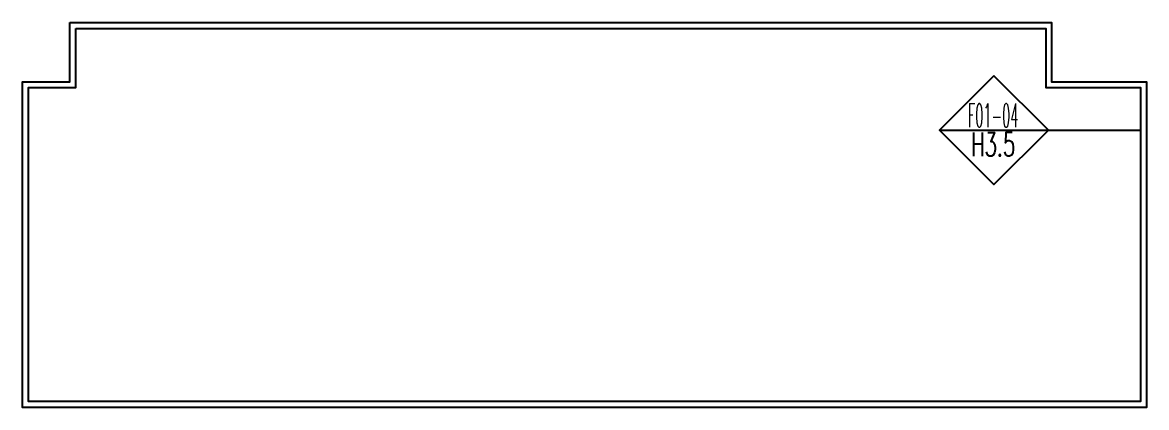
# Model space of a CAD drawing. Header units: millimetres. Extents: x 200 to 469217, y 140 to 158400.
# Drawn here: x 245175 to 254650, y 3850 to 7100 of the extents above; entities that cross this region are included whole.
import ezdxf
from ezdxf.enums import TextEntityAlignment as Align

# ---------------------------------------------------------------- set-up
doc = ezdxf.new("R2010")
doc.units = ezdxf.units.MM
doc.layers.add('0-A-标注', color=53, linetype='Continuous')
doc.layers.add('K-PART-WALL-50mm-非抗', color=130, linetype='Continuous')
doc.styles.add('Romans', font='romans.shx', dxfattribs={"width": 0.8, "bigfont": 'gbhzfs.shx'})

# ---------------------------------------------------------------- blocks, each defined once
blk = doc.blocks.new('2AHC-3.1')
for points in [[(0, 458.2), (-458.2, 0), (0, -458.2), (458.2, 0), (0, 458.2)], [(-458.2, 0), (458.2, 0)], [(458.2, 0), (1235.7, 0)]]:
    blk.add_lwpolyline(points)
at = {"ltscale": 0.7, "style": 'Romans', "width": 0.6}
for tag, p in [('2AHC', (-6.8, 123.2)), ('H3.1', (-6.8, -121.1))]:
    blk.add_attdef(tag, text='', height=200, dxfattribs=at).set_placement(p, align=Align.MIDDLE)

msp = doc.modelspace()

# ---------------------------------------------------------------- linework, layer by layer
at = {"layer": 'K-PART-WALL-50mm-非抗'}
for points in [[(245575, 7100), (253850, 7100), (253850, 6600), (254650, 6600), (254650, 3850), (245175, 3850), (245175, 6600), (245575, 6600)], [(245625, 7050), (253800, 7050), (253800, 6550), (254600, 6550), (254600, 3900), (245225, 3900), (245225, 6550), (245625, 6550)]]:
    msp.add_lwpolyline(points, close=True, dxfattribs=at)

# ---------------------------------------------------------------- block references
at = {"layer": '0-A-标注'}
ref = msp.add_blockref('2AHC-3.1', (253364.3, 6192), dxfattribs=at)
ref.add_attrib('H3.1', 'H3.5', dxfattribs={"layer": '0', "ltscale": 0.7, "height": 200, "style": 'Romans', "width": 0.6}).set_placement((253357.5, 6070.9), align=Align.MIDDLE)
ref.add_attrib('2AHC', 'F01-04', dxfattribs={"layer": '0', "ltscale": 0.7, "height": 200, "style": 'Romans', "width": 0.4}).set_placement((253357.5, 6315.2), align=Align.MIDDLE)

doc.saveas('drawing.dxf')
